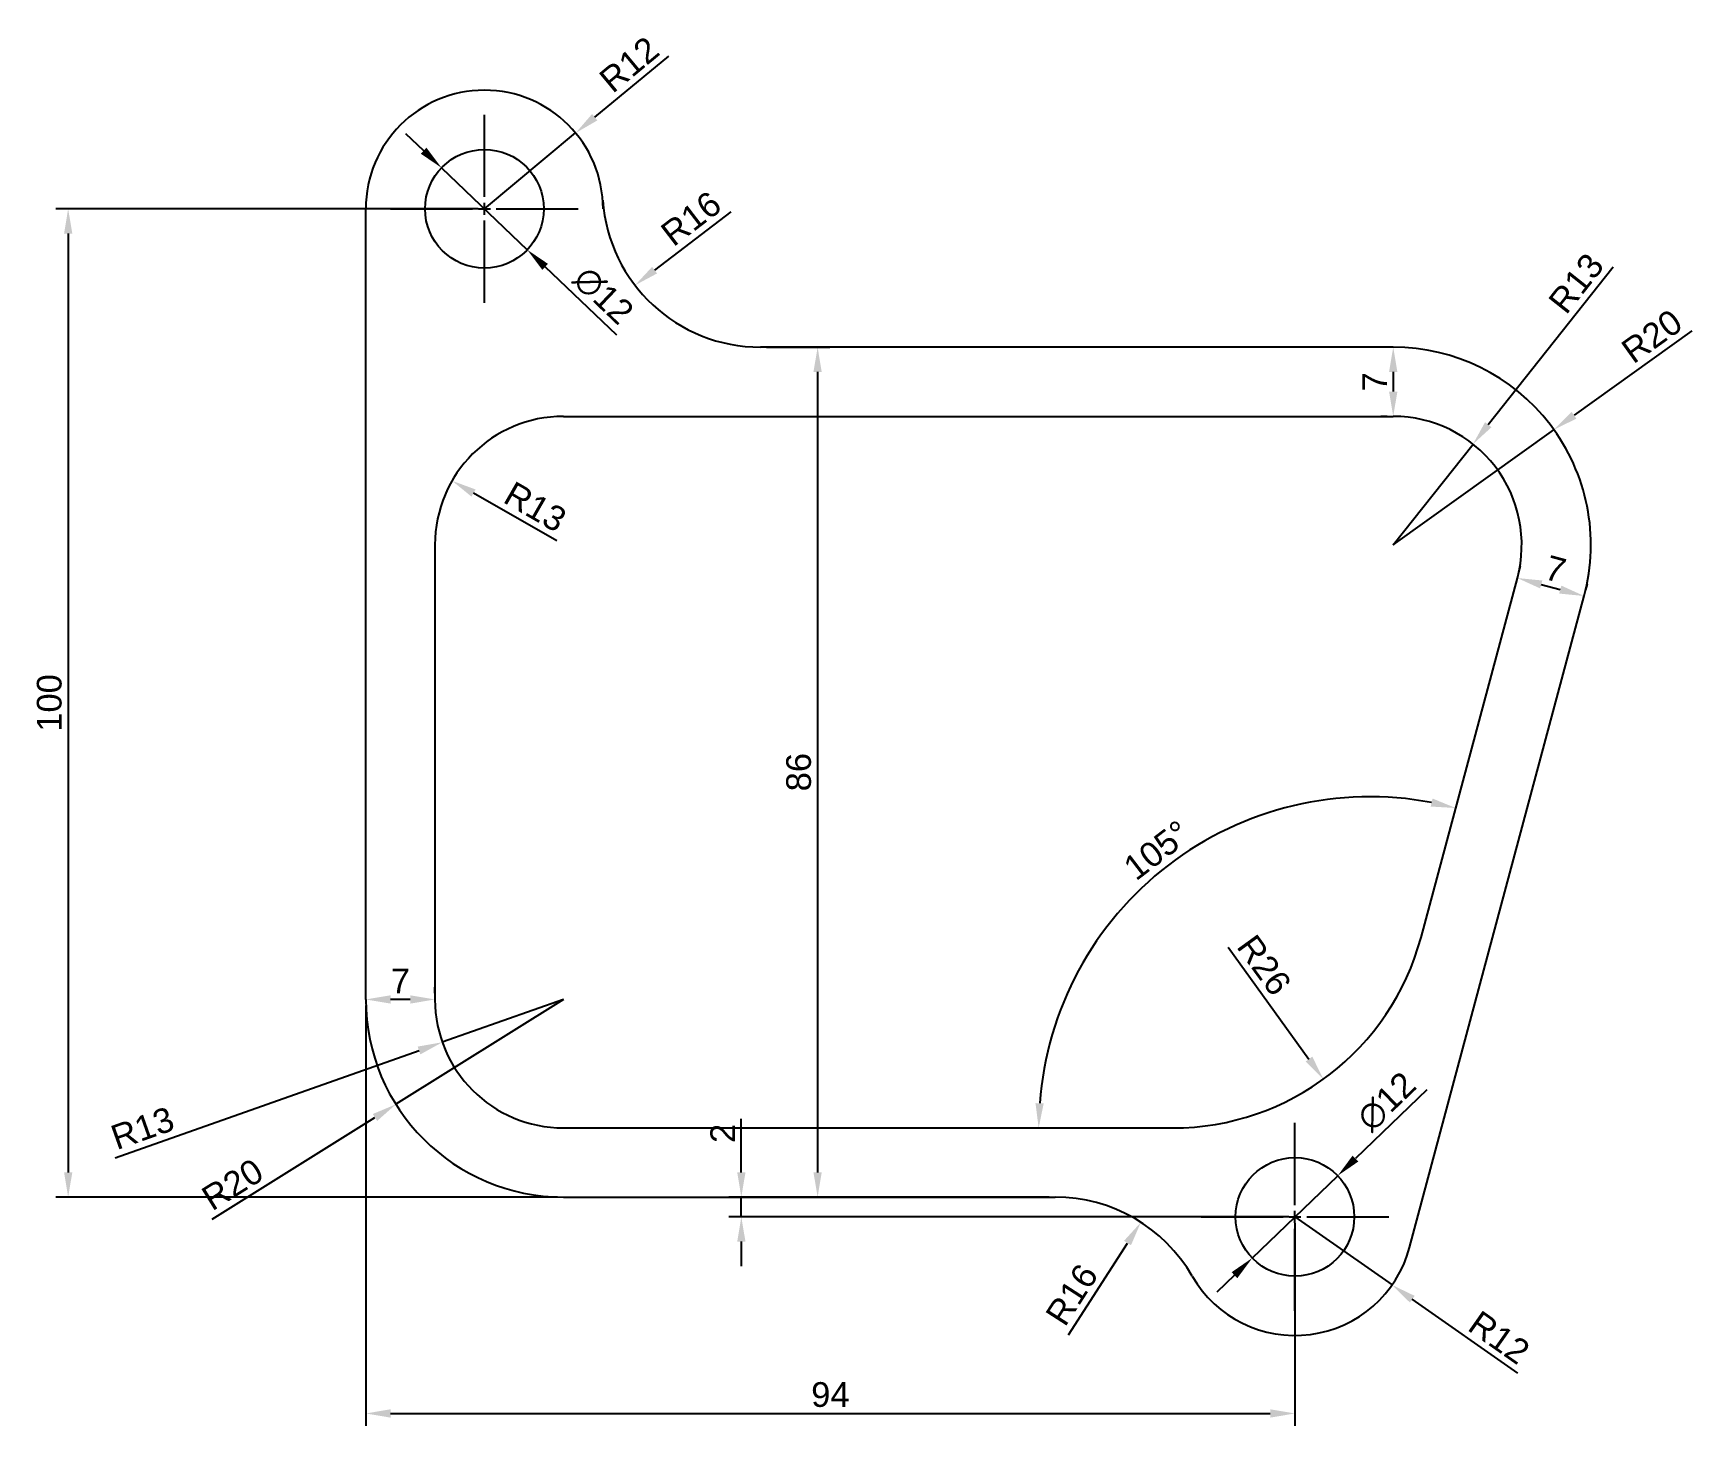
# Model space of a CAD drawing. Header units: millimetres. Extents: x -34 to 134, y -23 to 118.
import ezdxf

# ---------------------------------------------------------------- set-up
doc = ezdxf.new("R2010")
doc.units = ezdxf.units.MM
doc.linetypes.add('CENTER2', pattern=[28.575, 19.05, -3.175, 3.175, -3.175])
for name, color, linetype in [('Koty', 3, 'Continuous'), ('Obvod', 7, 'Continuous'), ('Osy', 2, 'Continuous')]:
    doc.layers.add(name, color=color, linetype=linetype)
doc.styles.get("Standard").update_dxf_attribs({"font": 'arial.ttf'})
doc.dimstyles.new('ISO-25', dxfattribs={"dimtxt": 2.5, "dimasz": 2.5, "dimexe": 1.25, "dimexo": 0.625, "dimtad": 1, "dimtxsty": 'Standard', "dimcen": 2.5, "dimadec": 0, "dimazin": 0, "dimtfac": 1, "dimtmove": 0, "dimatfit": 3, "dimfxl": 1, "dimarcsym": 0})

# ---------------------------------------------------------------- blocks, each defined once
blk = doc.blocks.new('*D2')
at = {"layer": 'Defpoints', "color": 0, "transparency": 16777216}
for p in [(116.5, 62.64), (90.13, 38.49), (106.75, 26.27), (20, 7), (81.64, 7)]:
    blk.add_point(p, dxfattribs=at)
at = {"layer": 'Koty', "color": 0, "lineweight": -2, "transparency": 16777216}
blk.add_arc((101.59, 7), 33.51, 79.275, 175.725, dxfattribs=at)
at = {"layer": 'Koty', "color": 0, "transparency": 16777216}
for points in [[(107.92, 40.33), (107.73, 39.52), (110.26, 39.37)], [(68.58, 9.48), (67.75, 9.51), (68.07, 7)]]:
    blk.add_solid(points, dxfattribs=at)
at = {"layer": 'Koty', "color": 0, "transparency": 16777216, "insert": (80.03, 35.1), "char_height": 2.5, "attachment_point": 5, "rotation": 37.5}
blk.add_mtext('105°', dxfattribs=at)
blk = doc.blocks.new('*D4')
at = {"layer": 'Defpoints', "color": 0, "transparency": 16777216}
for p in [(7.66, 104.15), (16.34, 95.85)]:
    blk.add_point(p, dxfattribs=at)
at = {"layer": 'Koty', "color": 0, "lineweight": -2, "transparency": 16777216}
for p, q in [((5.86, 105.87), (4.05, 107.6)), ((7.66, 104.15), (16.34, 95.85)), ((25.39, 87.2), (18.14, 94.13))]:
    blk.add_line(p, q, dxfattribs=at)
at = {"layer": 'Koty', "color": 0, "transparency": 16777216}
for points in [[(6.14, 106.18), (5.57, 105.57), (7.66, 104.15)], [(18.43, 94.43), (17.86, 93.82), (16.34, 95.85)]]:
    blk.add_solid(points, dxfattribs=at)
at = {"layer": 'Koty', "color": 0, "transparency": 16777216, "insert": (24.03, 91.22), "char_height": 2.5, "attachment_point": 5, "rotation": 316.285}
blk.add_mtext('∅12', dxfattribs=at)
blk = doc.blocks.new('*D5')
at = {"layer": 'Defpoints', "color": 0, "transparency": 16777216}
for p in [(98.32, 2.16), (89.68, -6.16)]:
    blk.add_point(p, dxfattribs=at)
at = {"layer": 'Koty', "color": 0, "lineweight": -2, "transparency": 16777216}
for p, q in [((107.34, 10.85), (100.12, 3.9)), ((89.68, -6.16), (98.32, 2.16)), ((87.88, -7.9), (86.08, -9.63))]:
    blk.add_line(p, q, dxfattribs=at)
at = {"layer": 'Koty', "color": 0, "transparency": 16777216}
for points in [[(99.83, 4.2), (100.41, 3.6), (98.32, 2.16)], [(87.59, -7.6), (88.17, -8.2), (89.68, -6.16)]]:
    blk.add_solid(points, dxfattribs=at)
at = {"layer": 'Koty', "color": 0, "transparency": 16777216, "insert": (103.27, 9.66), "char_height": 2.5, "attachment_point": 5, "rotation": 43.9179}
blk.add_mtext('∅12', dxfattribs=at)
blk = doc.blocks.new('*D6')
at = {"layer": 'Defpoints', "color": 0, "transparency": 16777216}
for p in [(94, -2), (103.82, -8.89)]:
    blk.add_point(p, dxfattribs=at)
at = {"layer": 'Koty', "color": 0, "lineweight": -2, "transparency": 16777216}
for p, q in [((94, -2), (103.82, -8.89)), ((116.53, -17.81), (105.87, -10.33))]:
    blk.add_line(p, q, dxfattribs=at)
at = {"layer": 'Koty', "color": 0, "transparency": 16777216}
blk.add_solid([(106.11, -9.99), (105.63, -10.67), (103.82, -8.89)], dxfattribs=at)
at = {"layer": 'Koty', "color": 0, "transparency": 16777216, "insert": (114.66, -14.2), "char_height": 2.5, "attachment_point": 5, "rotation": 324.9397}
blk.add_mtext('R12', dxfattribs=at)
blk = doc.blocks.new('*D7')
at = {"layer": 'Defpoints', "color": 0, "transparency": 16777216}
for p in [(20, 20), (7.74, 15.67)]:
    blk.add_point(p, dxfattribs=at)
at = {"layer": 'Koty', "color": 0, "lineweight": -2, "transparency": 16777216}
for p, q in [((20, 20), (7.74, 15.67)), ((-25.36, 3.97), (5.39, 14.84))]:
    blk.add_line(p, q, dxfattribs=at)
at = {"layer": 'Koty', "color": 0, "transparency": 16777216}
blk.add_solid([(5.25, 15.23), (5.52, 14.44), (7.74, 15.67)], dxfattribs=at)
at = {"layer": 'Koty', "color": 0, "transparency": 16777216, "insert": (-22.59, 6.97), "char_height": 2.5, "attachment_point": 5, "rotation": 19.4614}
blk.add_mtext('R13', dxfattribs=at)
blk = doc.blocks.new('*D8')
at = {"layer": 'Defpoints', "color": 0, "transparency": 16777216}
for p in [(20, 20), (3.05, 9.39)]:
    blk.add_point(p, dxfattribs=at)
at = {"layer": 'Koty', "color": 0, "lineweight": -2, "transparency": 16777216}
for p, q in [((20, 20), (3.05, 9.39)), ((-15.53, -2.24), (0.93, 8.06))]:
    blk.add_line(p, q, dxfattribs=at)
at = {"layer": 'Koty', "color": 0, "transparency": 16777216}
blk.add_solid([(0.71, 8.41), (1.15, 7.71), (3.05, 9.39)], dxfattribs=at)
at = {"layer": 'Koty', "color": 0, "transparency": 16777216, "insert": (-13.48, 1.28), "char_height": 2.5, "attachment_point": 5, "rotation": 32.0464}
blk.add_mtext('R20', dxfattribs=at)
blk = doc.blocks.new('*D9')
at = {"layer": 'Defpoints', "color": 0, "transparency": 16777216}
for p in [(120.19, 77.65), (103.94, 66)]:
    blk.add_point(p, dxfattribs=at)
at = {"layer": 'Koty', "color": 0, "lineweight": -2, "transparency": 16777216}
for p, q in [((134.15, 87.65), (122.23, 79.11)), ((103.94, 66), (120.19, 77.65))]:
    blk.add_line(p, q, dxfattribs=at)
at = {"layer": 'Koty', "color": 0, "transparency": 16777216}
blk.add_solid([(121.98, 79.45), (122.47, 78.77), (120.19, 77.65)], dxfattribs=at)
at = {"layer": 'Koty', "color": 0, "transparency": 16777216, "insert": (130.11, 87.1), "char_height": 2.5, "attachment_point": 5, "rotation": 35.6331}
blk.add_mtext('R20', dxfattribs=at)
blk = doc.blocks.new('*D10')
at = {"layer": 'Defpoints', "color": 0, "transparency": 16777216}
for p in [(112.01, 76.19), (103.94, 66)]:
    blk.add_point(p, dxfattribs=at)
at = {"layer": 'Koty', "color": 0, "lineweight": -2, "transparency": 16777216}
for p, q in [((126.18, 94.11), (113.56, 78.15)), ((103.94, 66), (112.01, 76.19))]:
    blk.add_line(p, q, dxfattribs=at)
at = {"layer": 'Koty', "color": 0, "transparency": 16777216}
blk.add_solid([(113.23, 78.41), (113.88, 77.9), (112.01, 76.19)], dxfattribs=at)
at = {"layer": 'Koty', "color": 0, "transparency": 16777216, "insert": (122.45, 92.46), "char_height": 2.5, "attachment_point": 5, "rotation": 51.6426}
blk.add_mtext('R13', dxfattribs=at)
blk = doc.blocks.new('*D11')
at = {"layer": 'Defpoints', "color": 0, "transparency": 16777216}
for p in [(78.41, -2.55), (69.75, -16)]:
    blk.add_point(p, dxfattribs=at)
at = {"layer": 'Koty', "color": 0, "lineweight": -2, "transparency": 16777216}
blk.add_line((71.08, -13.94), (77.06, -4.65), dxfattribs=at)
at = {"layer": 'Koty', "color": 0, "transparency": 16777216}
blk.add_solid([(76.71, -4.42), (77.41, -4.87), (78.41, -2.55)], dxfattribs=at)
at = {"layer": 'Koty', "color": 0, "transparency": 16777216, "insert": (71.43, -9.87), "char_height": 2.5, "attachment_point": 5, "rotation": 57.2363}
blk.add_mtext('R16', dxfattribs=at)
blk = doc.blocks.new('*D12')
at = {"layer": 'Defpoints', "color": 0, "transparency": 16777216}
for p in [(81.64, 33), (96.88, 11.94)]:
    blk.add_point(p, dxfattribs=at)
at = {"layer": 'Koty', "color": 0, "lineweight": -2, "transparency": 16777216}
blk.add_line((87.23, 25.28), (95.41, 13.96), dxfattribs=at)
at = {"layer": 'Koty', "color": 0, "transparency": 16777216}
blk.add_solid([(95.75, 14.21), (95.08, 13.72), (96.88, 11.94)], dxfattribs=at)
at = {"layer": 'Koty', "color": 0, "transparency": 16777216, "insert": (90.88, 23.47), "char_height": 2.5, "attachment_point": 5, "rotation": 305.8899}
blk.add_mtext('R26', dxfattribs=at)
blk = doc.blocks.new('*D13')
at = {"layer": 'Defpoints', "color": 0, "transparency": 16777216}
for p in [(8.73, 72.48), (20, 66)]:
    blk.add_point(p, dxfattribs=at)
at = {"layer": 'Koty', "color": 0, "lineweight": -2, "transparency": 16777216}
blk.add_line((19.33, 66.39), (10.9, 71.24), dxfattribs=at)
at = {"layer": 'Koty', "color": 0, "transparency": 16777216}
blk.add_solid([(11.11, 71.6), (10.69, 70.88), (8.73, 72.48)], dxfattribs=at)
at = {"layer": 'Koty', "color": 0, "transparency": 16777216, "insert": (17.15, 69.84), "char_height": 2.5, "attachment_point": 5, "rotation": 330.0782}
blk.add_mtext('R13', dxfattribs=at)
blk = doc.blocks.new('*D14')
at = {"layer": 'Defpoints', "color": 0, "transparency": 16777216}
for p in [(39.93, 102), (27.23, 92.26)]:
    blk.add_point(p, dxfattribs=at)
at = {"layer": 'Koty', "color": 0, "lineweight": -2, "transparency": 16777216}
blk.add_line((36.93, 99.7), (29.22, 93.79), dxfattribs=at)
at = {"layer": 'Koty', "color": 0, "transparency": 16777216}
blk.add_solid([(28.96, 94.12), (29.47, 93.46), (27.23, 92.26)], dxfattribs=at)
at = {"layer": 'Koty', "color": 0, "transparency": 16777216, "insert": (32.91, 99.01), "char_height": 2.5, "attachment_point": 5, "rotation": 37.4778}
blk.add_mtext('R16', dxfattribs=at)
blk = doc.blocks.new('*D15')
at = {"layer": 'Defpoints', "color": 0, "transparency": 16777216}
for p in [(21.23, 107.67), (12, 100)]:
    blk.add_point(p, dxfattribs=at)
at = {"layer": 'Koty', "color": 0, "lineweight": -2, "transparency": 16777216}
for p, q in [((30.61, 115.46), (23.15, 109.26)), ((12, 100), (21.23, 107.67))]:
    blk.add_line(p, q, dxfattribs=at)
at = {"layer": 'Koty', "color": 0, "transparency": 16777216}
blk.add_solid([(22.89, 109.59), (23.42, 108.94), (21.23, 107.67)], dxfattribs=at)
at = {"layer": 'Koty', "color": 0, "transparency": 16777216, "insert": (26.64, 114.61), "char_height": 2.5, "attachment_point": 5, "rotation": 39.7121}
blk.add_mtext('R12', dxfattribs=at)
blk = doc.blocks.new('*D16')
at = {"layer": 'Defpoints', "color": 0, "transparency": 16777216}
for p in [(12, 100), (20, 0), (-30.11, 0)]:
    blk.add_point(p, dxfattribs=at)
at = {"layer": 'Koty', "color": 0, "lineweight": -2, "transparency": 16777216}
for p, q in [((11.38, 100), (-31.36, 100)), ((-30.11, 97.5), (-30.11, 2.5)), ((19.38, 0), (-31.36, 0))]:
    blk.add_line(p, q, dxfattribs=at)
at = {"layer": 'Koty', "color": 0, "transparency": 16777216}
for points in [[(-30.52, 97.5), (-29.69, 97.5), (-30.11, 100)], [(-30.52, 2.5), (-29.69, 2.5), (-30.11, 0)]]:
    blk.add_solid(points, dxfattribs=at)
at = {"layer": 'Koty', "color": 0, "transparency": 16777216, "insert": (-32.01, 50), "char_height": 2.5, "attachment_point": 5, "rotation": 90}
blk.add_mtext('100', dxfattribs=at)
blk = doc.blocks.new('*D17')
at = {"layer": 'Defpoints', "color": 0, "transparency": 16777216}
for p in [(0, 20), (94, -2), (94, -21.89)]:
    blk.add_point(p, dxfattribs=at)
at = {"layer": 'Koty', "color": 0, "lineweight": -2, "transparency": 16777216}
for p, q in [((0, 19.38), (0, -23.14)), ((94, -2.62), (94, -23.14)), ((2.5, -21.89), (91.5, -21.89))]:
    blk.add_line(p, q, dxfattribs=at)
at = {"layer": 'Koty', "color": 0, "transparency": 16777216}
for points in [[(2.5, -21.47), (2.5, -22.31), (0, -21.89)], [(91.5, -21.47), (91.5, -22.31), (94, -21.89)]]:
    blk.add_solid(points, dxfattribs=at)
at = {"layer": 'Koty', "color": 0, "transparency": 16777216, "insert": (47, -19.99), "char_height": 2.5, "attachment_point": 5}
blk.add_mtext('94', dxfattribs=at)
blk = doc.blocks.new('*D18')
at = {"layer": 'Defpoints', "color": 0, "transparency": 16777216}
for p in [(69.75, 0), (37.99, 0), (94, -2)]:
    blk.add_point(p, dxfattribs=at)
at = {"layer": 'Koty', "color": 0, "lineweight": -2, "transparency": 16777216}
for p, q in [((37.99, 2.5), (37.99, 7.91)), ((69.13, 0), (36.74, 0)), ((37.99, -2), (37.99, 0)), ((93.38, -2), (36.74, -2)), ((37.99, -4.5), (37.99, -7))]:
    blk.add_line(p, q, dxfattribs=at)
at = {"layer": 'Koty', "color": 0, "transparency": 16777216}
for points in [[(37.58, 2.5), (38.41, 2.5), (37.99, 0)], [(37.58, -4.5), (38.41, -4.5), (37.99, -2)]]:
    blk.add_solid(points, dxfattribs=at)
at = {"layer": 'Koty', "color": 0, "transparency": 16777216, "insert": (36.11, 6.45), "char_height": 2.5, "attachment_point": 5, "rotation": 90}
blk.add_mtext('2', dxfattribs=at)
blk = doc.blocks.new('*D19')
at = {"layer": 'Defpoints', "color": 0, "transparency": 16777216}
for p in [(103.94, 86), (103.94, 79), (103.94, 79)]:
    blk.add_point(p, dxfattribs=at)
at = {"layer": 'Koty', "color": 0, "lineweight": -2, "transparency": 16777216}
for p, q in [((103.31, 86), (102.69, 86)), ((103.94, 83.5), (103.94, 81.5)), ((103.31, 79), (102.69, 79))]:
    blk.add_line(p, q, dxfattribs=at)
at = {"layer": 'Koty', "color": 0, "transparency": 16777216}
for points in [[(103.52, 83.5), (104.36, 83.5), (103.94, 86)], [(103.52, 81.5), (104.36, 81.5), (103.94, 79)]]:
    blk.add_solid(points, dxfattribs=at)
at = {"layer": 'Koty', "color": 0, "transparency": 16777216, "insert": (102.06, 82.5), "char_height": 2.5, "attachment_point": 5, "rotation": 90}
blk.add_mtext('7', dxfattribs=at)
blk = doc.blocks.new('*D20')
at = {"layer": 'Defpoints', "color": 0, "transparency": 16777216}
for p in [(116.5, 62.64), (123.26, 60.82), (123.26, 60.82)]:
    blk.add_point(p, dxfattribs=at)
at = {"layer": 'Koty', "color": 0, "lineweight": -2, "transparency": 16777216}
for p, q in [((116.66, 63.24), (116.82, 63.84)), ((118.91, 61.99), (120.84, 61.47)), ((123.42, 61.43), (123.58, 62.03))]:
    blk.add_line(p, q, dxfattribs=at)
at = {"layer": 'Koty', "color": 0, "transparency": 16777216}
for points in [[(119.02, 62.39), (118.8, 61.59), (116.5, 62.64)], [(120.95, 61.87), (120.73, 61.07), (123.26, 60.82)]]:
    blk.add_solid(points, dxfattribs=at)
at = {"layer": 'Koty', "color": 0, "transparency": 16777216, "insert": (120.36, 63.54), "char_height": 2.5, "attachment_point": 5, "rotation": 345}
blk.add_mtext('7', dxfattribs=at)
blk = doc.blocks.new('*D21')
at = {"layer": 'Defpoints', "color": 0, "transparency": 16777216}
for p in [(39.93, 86), (20, 0), (45.71, 0)]:
    blk.add_point(p, dxfattribs=at)
at = {"layer": 'Koty', "color": 0, "lineweight": -2, "transparency": 16777216}
for p, q in [((40.55, 86), (46.96, 86)), ((45.71, 83.5), (45.71, 2.5)), ((20.63, 0), (46.96, 0))]:
    blk.add_line(p, q, dxfattribs=at)
at = {"layer": 'Koty', "color": 0, "transparency": 16777216}
for points in [[(45.29, 83.5), (46.12, 83.5), (45.71, 86)], [(45.29, 2.5), (46.12, 2.5), (45.71, 0)]]:
    blk.add_solid(points, dxfattribs=at)
at = {"layer": 'Koty', "color": 0, "transparency": 16777216, "insert": (43.8, 43), "char_height": 2.5, "attachment_point": 5, "rotation": 90}
blk.add_mtext('86', dxfattribs=at)
blk = doc.blocks.new('*D22')
at = {"layer": 'Defpoints', "color": 0, "transparency": 16777216}
for p in [(0, 20), (0, 20), (7, 20)]:
    blk.add_point(p, dxfattribs=at)
at = {"layer": 'Koty', "color": 0, "lineweight": -2, "transparency": 16777216}
for p, q in [((0, 20.62), (0, 21.25)), ((7, 20.62), (7, 21.25)), ((4.5, 20), (2.5, 20))]:
    blk.add_line(p, q, dxfattribs=at)
at = {"layer": 'Koty', "color": 0, "transparency": 16777216}
for points in [[(2.5, 20.42), (2.5, 19.58), (0, 20)], [(4.5, 20.42), (4.5, 19.58), (7, 20)]]:
    blk.add_solid(points, dxfattribs=at)
at = {"layer": 'Koty', "color": 0, "transparency": 16777216, "insert": (3.5, 21.88), "char_height": 2.5, "attachment_point": 5}
blk.add_mtext('7', dxfattribs=at)
blk = doc.blocks.new('*U23')
at = {"layer": 'Osy', "color": 0, "linetype": 'CENTER2', "transparency": 16777216}
for p, q in [((0, 1.2), (0, 9.5)), ((-9.5, 0), (-1.2, 0)), ((1.2, 0), (9.5, 0)), ((0, -9.5), (0, -1.2))]:
    blk.add_line(p, q, dxfattribs=at)
at = {"layer": 'Osy', "color": 0, "linetype": 'Continuous', "transparency": 16777216}
for p, q in [((-0.6, 0), (0.6, 0)), ((0, -0.6), (0, 0.6))]:
    blk.add_line(p, q, dxfattribs=at)
blk = doc.blocks.new('*U24')
at = {"layer": 'Osy', "color": 0, "linetype": 'CENTER2', "transparency": 16777216}
for p, q in [((0, 1.2), (0, 9.5)), ((-9.5, 0), (-1.2, 0)), ((1.2, 0), (9.5, 0)), ((0, -9.5), (0, -1.2))]:
    blk.add_line(p, q, dxfattribs=at)
at = {"layer": 'Osy', "color": 0, "linetype": 'Continuous', "transparency": 16777216}
for p, q in [((-0.6, 0), (0.6, 0)), ((0, -0.6), (0, 0.6))]:
    blk.add_line(p, q, dxfattribs=at)

msp = doc.modelspace()

# ---------------------------------------------------------------- linework, layer by layer
at = {"layer": 'Obvod'}
for p, q in [((0, 20), (0, 100)), ((103.938, 86), (39.928, 86)), ((20, 79), (103.938, 79)), ((7, 66), (7, 20)), ((106.751, 26.271), (116.495, 62.635)), ((105.591, -5.106), (123.257, 60.824)), ((20, 7), (81.637, 7)), ((20, 0), (69.751, 0))]:
    msp.add_line(p, q, dxfattribs=at)
for centre in [(12, 100), (94, -2)]:
    msp.add_circle(centre, 6, dxfattribs=at)
for centre, radius, start, end in [((12, 100), 12, 0, 180), ((39.928, 102), 16, 184.09604, 270), ((103.938, 66), 20, 345, 90), ((20, 66), 13, 90, 180), ((103.938, 66), 13, 345, 90), ((81.637, 33), 26, 270, 345), ((20, 20), 20, 180, 270), ((20, 20), 13, 180, 270), ((69.751, -16), 16, 30, 90), ((94, -2), 12, 210, 345)]:
    msp.add_arc(centre, radius, start, end, dxfattribs=at)

# ---------------------------------------------------------------- block references
at = {"layer": 'Osy', "linetype": 'CENTER2'}
for name, p in [('*U23', (12, 100)), ('*U24', (94, -2))]:
    msp.add_blockref(name, p, dxfattribs=at)

# ---------------------------------------------------------------- dimensions: what is measured, and where the dimension line sits
at = {"layer": 'Koty'}
dim = msp.add_radius_dim(center=(12, 100), mpoint=(21.231, 107.667), dimstyle='ISO-25', dxfattribs=at)
dim.commit()
dim.dimension.update_dxf_attribs({"geometry": '*D15', "text_midpoint": (26.645, 114.608)})
for p1, p2, picture, middle in [((7.663, 104.146), (16.337, 95.854), '*D4', (24.033, 91.223)), ((89.678, -6.162), (98.322, 2.162), '*D5', (103.267, 9.66))]:
    dim = msp.add_diameter_dim_2p(p1=p1, p2=p2, dimstyle='ISO-25', dxfattribs=at)
    dim.commit()
    dim.dimension.update_dxf_attribs({"geometry": picture, "text_midpoint": middle})
for center, mpoint, picture, middle in [((39.928, 102), (27.231, 92.265), '*D14', (34.065, 97.504)), ((103.938, 66), (112.006, 76.194), '*D10', (123.943, 91.278)), ((103.938, 66), (120.194, 77.652), '*D9', (131.215, 85.552)), ((20, 66), (8.733, 72.485), '*D13', (16.197, 68.189)), ((81.637, 33), (96.879, 11.936), '*D12', (89.342, 22.352)), ((20, 20), (7.743, 15.669), '*D7', (-21.952, 5.176)), ((20, 20), (3.048, 9.388), '*D8', (-12.475, -0.329)), ((69.751, -16), (78.41, -2.545), '*D11', (73.034, -10.899)), ((94, -2), (103.823, -8.893), '*D6', (113.584, -15.744))]:
    dim = msp.add_radius_dim(center=center, mpoint=mpoint, dimstyle='ISO-25', dxfattribs=at)
    dim.commit()
    dim.dimension.update_dxf_attribs({"geometry": picture, "text_midpoint": middle, "dimtype": 164})
for base, p1, p2, picture, middle in [((-30.107, 0), (12, 100), (20, 0), '*D16', (-32.008, 50)), ((45.705, 0), (39.928, 86), (20, 0), '*D21', (43.804, 43)), ((103.938, 79), (103.938, 86), (103.938, 79), '*D19', (102.063, 82.5)), ((37.992, 0), (94, -2), (69.751, 0), '*D18', (36.112, 6.453))]:
    dim = msp.add_linear_dim(base=base, p1=p1, p2=p2, angle=90, dimstyle='ISO-25', dxfattribs=at)
    dim.commit()
    dim.dimension.update_dxf_attribs({"geometry": picture, "text_midpoint": middle})
dim = msp.add_aligned_dim(p1=(116.495, 62.635), p2=(123.257, 60.824), distance=0, dimstyle='ISO-25', dxfattribs=at)
dim.commit()
dim.dimension.update_dxf_attribs({"geometry": '*D20', "text_midpoint": (120.361, 63.541)})
dim = msp.add_angular_dim_2l(base=(90.125, 38.493), line1=((106.751, 26.271), (116.495, 62.635)), line2=((20, 7), (81.637, 7)), dimstyle='ISO-25', dxfattribs=at)
dim.commit()
dim.dimension.update_dxf_attribs({"geometry": '*D2', "text_midpoint": (80.028, 35.097)})
for base, p1, p2, picture, middle in [((0, 20), (7, 20), (0, 20), '*D22', (3.5, 21.875)), ((94, -21.891), (0, 20), (94, -2), '*D17', (47, -19.99))]:
    dim = msp.add_linear_dim(base=base, p1=p1, p2=p2, dimstyle='ISO-25', dxfattribs=at)
    dim.commit()
    dim.dimension.update_dxf_attribs({"geometry": picture, "text_midpoint": middle})

doc.saveas('drawing.dxf')
